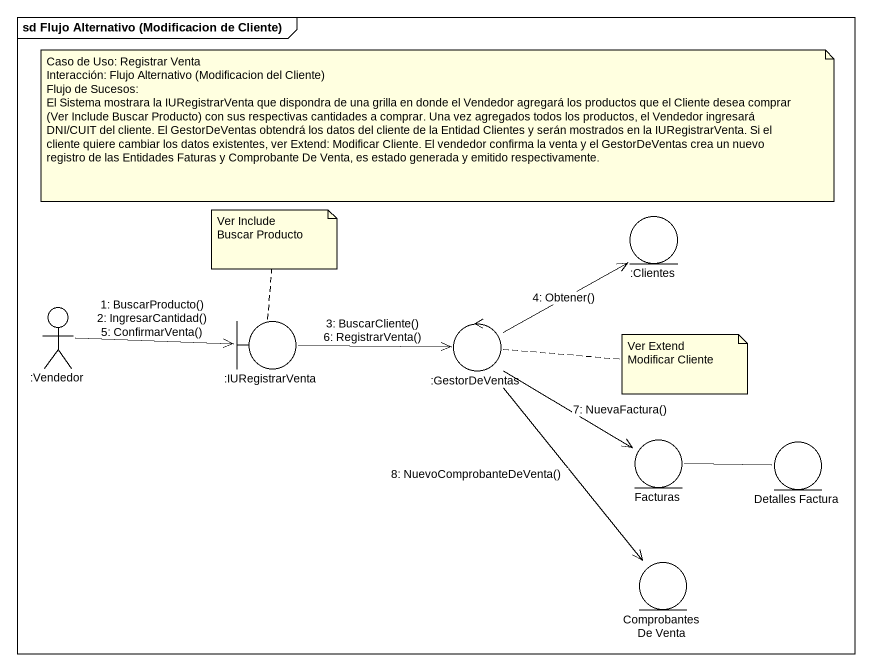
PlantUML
@startuml
mainframe sd Flujo Alternativo (Modificacion de Cliente)
entity ":Clientes" as Clientes
actor ":Vendedor" as Vendedor
boundary ":IURegistrarVenta" as IURegistrarVenta
control ":GestorDeVentas" as GestorDeVentas
entity Facturas
entity "Detalles Factura" as Detalles_Factura
entity "Comprobantes De Venta" as Comprobantes_De_Venta
Facturas -right- Detalles_Factura
Vendedor -right-> IURegistrarVenta : 1: BuscarProducto()\n2: IngresarCantidad()\n5: ConfirmarVenta()
IURegistrarVenta -right-> GestorDeVentas : 3: BuscarCliente()\n6: RegistrarVenta()
GestorDeVentas -right-> Clientes : 4: Obtener()
GestorDeVentas --> Facturas : 7: NuevaFactura()
GestorDeVentas --> Comprobantes_De_Venta : 8: NuevoComprobanteDeVenta()
note as N1
  Caso de Uso: Registrar Venta
  Interacción: Flujo Alternativo (Modificacion del Cliente)
  Flujo de Sucesos:
  El Sistema mostrara la IURegistrarVenta que dispondra de una grilla en donde el Vendedor agregará los productos que el Cliente desea comprar (Ver Include Buscar Producto) con sus respectivas cantidades a comprar. Una vez agregados todos los productos, el Vendedor ingresará DNI/CUIT del cliente. El GestorDeVentas obtendrá los datos del cliente de la Entidad Clientes y serán mostrados en la IURegistrarVenta. Si el cliente quiere cambiar los datos existentes, ver Extend: Modificar Cliente. El vendedor confirma la venta y el GestorDeVentas crea un nuevo registro de las Entidades Faturas y Comprobante De Venta, es estado generada y emitido respectivamente.
end note
note top of IURegistrarVenta
  Ver Include
  Buscar Producto
end note
note right of GestorDeVentas
  Ver Extend
  Modificar Cliente
end note
@enduml
